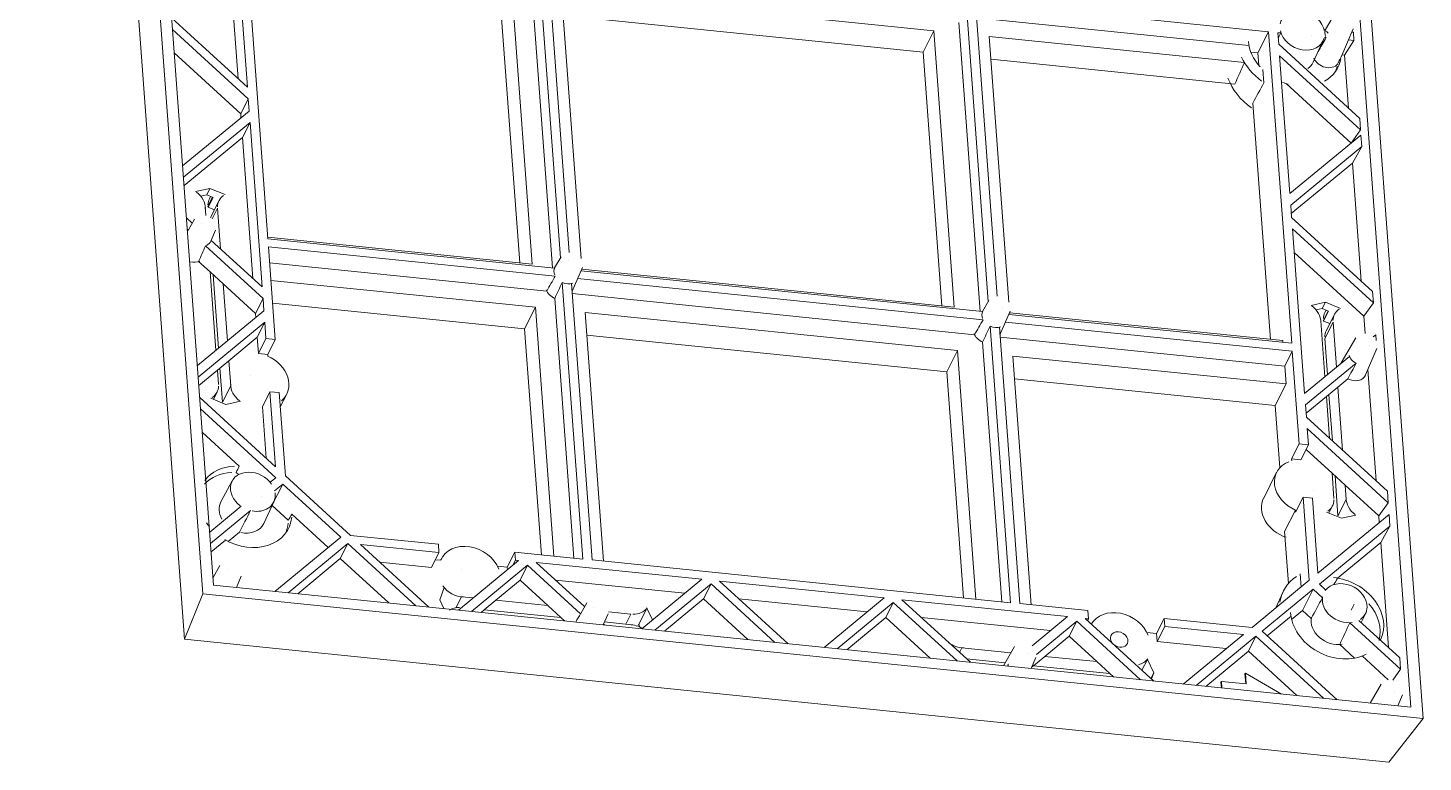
# Model space of a CAD drawing. Extents: x 4116 to 5931, y -3683 to -1260.
# Drawn here: x 4971.9 to 5147.3, y -2482.9 to -2390.6 of the extents above; entities that cross this region are included whole.
import ezdxf

# ---------------------------------------------------------------- set-up
doc = ezdxf.new("R2010")
doc.units = 0
doc.header["$MEASUREMENT"] = 0
doc.layers.add('2', color=7, linetype='Continuous', true_color=0xffffff)

msp = doc.modelspace()

# ---------------------------------------------------------------- linework, layer by layer
at = {"layer": '2', "color": 7, "linetype": 'Continuous', "lineweight": 13}
for p, q in [((4993.929, -2461.745), (4974.102, -2194.253)), ((4995.277, -2460.637), (4975.636, -2195.655)), ((4991.621, -2467.436), (4971.925, -2201.7)), ((5147.336, -2477.389), (5127.51, -2209.897)), ((5145.802, -2475.987), (5126.162, -2211.005)), ((5002.094, -2417.111), (4999.193, -2377.97)), ((4998.236, -2380.756), (4999.52, -2398.074)), ((4998.352, -2397.007), (4997.343, -2383.388)), ((5038.871, -2419.523), (5036.123, -2382.447)), ((5039.983, -2418.831), (5037.295, -2382.566)), ((5032.749, -2385.567), (5035.323, -2420.29)), ((5035.183, -2384.443), (5037.875, -2420.76)), ((5038.993, -2386.204), (5041.468, -2419.586)), ((5085.822, -2390.979), (5038.993, -2386.204)), ((5033.757, -2420.13), (5031.395, -2388.261)), ((5039.205, -2389.058), (5084.468, -2393.674)), ((5092.665, -2425.009), (5089.916, -2387.932)), ((5093.776, -2424.317), (5091.088, -2388.052)), ((5091.857, -2387.42), (5127.913, -2391.097)), ((4999.52, -2398.074), (4989.994, -2389.368)), ((4990.101, -2390.812), (4999.627, -2399.517)), ((5088.976, -2389.928), (5091.668, -2426.245)), ((5125.441, -2392.827), (5091.184, -2389.334)), ((5134.881, -2390.794), (5135.075, -2390.814)), ((5135.884, -2389.398), (5135.067, -2390.813)), ((5137.126, -2394.065), (5138.561, -2390.745)), ((5085.822, -2390.979), (5084.468, -2393.674)), ((5085.822, -2390.979), (5088.396, -2425.702)), ((5092.787, -2391.69), (5095.261, -2425.071)), ((5124.882, -2394.963), (5092.787, -2391.69)), ((5126.571, -2393.764), (5127.913, -2391.097)), ((5127.913, -2391.097), (5130.814, -2430.238)), ((5129.193, -2392.678), (5129.085, -2391.216)), ((5129.467, -2391.255), (5129.085, -2391.216)), ((5133.522, -2394.919), (5134.786, -2392.215)), ((5135.15, -2391.835), (5134.921, -2391.811)), ((5138.648, -2392.191), (5137.464, -2394.053)), ((5138.648, -2392.191), (5137.966, -2392.122)), ((5138.385, -2391.152), (5138.572, -2391.171)), ((5138.572, -2391.171), (5138.648, -2392.191)), ((4998.678, -2401.403), (4990.32, -2393.764)), ((5086.83, -2425.542), (5084.468, -2393.674)), ((5126.571, -2393.764), (5125.693, -2393.675)), ((5126.571, -2393.764), (5126.688, -2395.334)), ((5129.193, -2392.678), (5139.373, -2401.983)), ((5130.584, -2411.439), (5129.3, -2394.122)), ((5139.48, -2403.427), (5129.3, -2394.122)), ((5137.145, -2394.021), (5137.464, -2394.053)), ((5137.464, -2394.053), (5137.956, -2400.687)), ((5092.999, -2394.543), (5123.668, -2397.671)), ((5127.301, -2397.519), (5127.178, -2395.863)), ((5130.112, -2397.616), (5138.282, -2405.084)), ((4999.627, -2399.517), (4998.678, -2401.403)), ((4999.627, -2399.517), (4999.741, -2401.067)), ((4999.741, -2401.067), (4991.371, -2407.948)), ((5125.936, -2400.077), (5128.136, -2429.755)), ((4991.478, -2409.392), (4999.848, -2402.511)), ((4998.716, -2401.91), (4998.678, -2401.403)), ((4999.848, -2402.511), (4998.9, -2404.397)), ((4999.848, -2402.511), (5001.38, -2423.175)), ((5139.373, -2401.983), (5139.48, -2403.427)), ((4998.9, -2404.397), (4991.556, -2410.435)), ((5000.213, -2422.108), (4998.9, -2404.397)), ((5130.584, -2411.439), (5139.529, -2404.085)), ((5139.48, -2403.427), (5138.282, -2405.084)), ((5139.529, -2404.085), (5139.636, -2405.529)), ((5139.636, -2405.529), (5130.691, -2412.883)), ((5138.282, -2405.084), (5138.284, -2405.109)), ((5139.636, -2405.529), (5138.468, -2407.595)), ((5130.768, -2413.926), (5138.468, -2407.595)), ((5138.468, -2407.595), (5139.568, -2422.442)), ((4993.013, -2411.182), (4994.817, -2410.785)), ((4993.66, -2411.758), (4993.653, -2411.771)), ((4993.66, -2411.758), (4994.41, -2411.593)), ((4994.817, -2410.785), (4994.41, -2411.593)), ((4994.41, -2411.593), (4995.197, -2411.915)), ((4995.137, -2411.89), (4994.564, -2413.029)), ((4994.892, -2411.79), (4994.746, -2412.08)), ((4994.817, -2410.785), (4996.707, -2411.558)), ((4994.306, -2414.178), (4994.227, -2413.125)), ((4994.564, -2413.029), (4994.574, -2413.154)), ((4995.197, -2411.915), (4994.574, -2413.154)), ((4994.574, -2413.154), (4995.37, -2413.48)), ((4995.946, -2412.334), (4994.916, -2414.381)), ((4995.764, -2413.282), (4995.103, -2414.597)), ((4995.764, -2413.282), (4996.143, -2418.388)), ((5130.805, -2414.432), (5130.691, -2412.883)), ((4992.582, -2415.134), (4991.855, -2414.469)), ((4992.85, -2414.67), (4992.096, -2415.975)), ((5130.805, -2414.432), (5140.986, -2423.737)), ((4991.962, -2415.912), (4992.074, -2416.015)), ((4994.929, -2417.4), (4995.527, -2416.017)), ((5035.323, -2420.29), (5002.078, -2416.9)), ((5002.094, -2417.111), (5038.149, -2420.788)), ((5132.444, -2436.54), (5130.912, -2415.876)), ((5141.093, -2425.181), (5130.912, -2415.876)), ((4994.246, -2418.001), (5001.487, -2424.618)), ((5001.38, -2423.175), (4994.967, -2417.313)), ((5003.031, -2429.754), (5002.169, -2418.132)), ((5002.169, -2418.132), (5038.225, -2421.809)), ((5131.131, -2418.829), (5139.894, -2426.838)), ((4994.833, -2421.289), (4993.391, -2419.972)), ((5037.15, -2423.682), (5002.317, -2420.13)), ((5038.958, -2419.372), (5038.141, -2420.787)), ((4995.562, -2431.133), (4994.833, -2421.289)), ((4996.469, -2422.784), (4994.833, -2421.289)), ((4995.887, -2430.867), (4995.202, -2421.626)), ((5035.726, -2425.729), (5002.482, -2422.339)), ((5040.344, -2423.706), (5041.636, -2420.719)), ((5041.04, -2422.096), (5092.018, -2427.294)), ((5041.46, -2421.126), (5091.943, -2426.274)), ((5041.564, -2420.885), (5041.567, -2420.927)), ((5088.396, -2425.702), (5041.567, -2420.927)), ((4996.469, -2422.784), (4997, -2429.951)), ((5000.539, -2426.504), (4996.469, -2422.784)), ((5041.676, -2457.36), (5039.1, -2422.608)), ((5042.848, -2457.48), (5040.272, -2422.728)), ((5090.944, -2429.167), (5040.367, -2424.01)), ((5140.986, -2423.737), (5141.093, -2425.181)), ((5001.487, -2424.618), (5000.539, -2426.504)), ((5001.487, -2424.618), (5001.602, -2426.168)), ((5002.693, -2425.192), (5034.372, -2428.423)), ((5034.372, -2428.423), (5035.726, -2425.729)), ((5035.726, -2425.729), (5038.043, -2456.989)), ((5038.16, -2424.604), (5040.579, -2457.248)), ((5092.752, -2424.858), (5091.935, -2426.273)), ((5133.26, -2425.484), (5135.064, -2425.086)), ((5133.907, -2426.06), (5134.658, -2425.895)), ((5135.064, -2425.086), (5134.658, -2425.895)), ((5134.658, -2425.895), (5135.444, -2426.217)), ((5135.064, -2425.086), (5136.955, -2425.86)), ((5141.093, -2425.181), (5139.894, -2426.838)), ((5001.602, -2426.168), (4993.232, -2433.049)), ((4993.339, -2434.493), (5001.709, -2427.612)), ((5000.576, -2427.011), (5000.539, -2426.504)), ((5001.709, -2427.612), (5000.761, -2429.498)), ((5001.709, -2427.612), (5001.859, -2429.634)), ((5041.97, -2426.365), (5044.287, -2457.626)), ((5088.799, -2431.141), (5041.97, -2426.365)), ((5094.138, -2429.192), (5095.429, -2426.204)), ((5094.834, -2427.581), (5130.89, -2431.258)), ((5095.253, -2426.611), (5130.814, -2430.238)), ((5095.357, -2426.37), (5095.36, -2426.413)), ((5129.702, -2429.915), (5095.36, -2426.413)), ((5133.901, -2426.073), (5133.907, -2426.06)), ((5134.995, -2434.443), (5134.475, -2427.427)), ((5134.812, -2427.331), (5135.384, -2426.192)), ((5134.812, -2427.331), (5134.821, -2427.456)), ((5134.821, -2427.456), (5135.444, -2426.217)), ((5135.617, -2427.782), (5134.821, -2427.456)), ((5136.012, -2427.584), (5134.982, -2429.632)), ((5135.139, -2426.092), (5134.993, -2426.382)), ((5136.193, -2426.636), (5135.164, -2428.683)), ((5136.012, -2427.584), (5136.433, -2433.261)), ((5139.894, -2426.838), (5140.056, -2429.025)), ((5036.477, -2456.83), (5034.372, -2428.423)), ((5042.182, -2429.219), (5087.445, -2433.835)), ((5095.469, -2462.846), (5092.893, -2428.094)), ((5096.641, -2462.965), (5094.065, -2428.213)), ((5141.07, -2429.449), (5141.39, -2429.186)), ((5141.39, -2429.186), (5141.442, -2429.886)), ((5000.761, -2429.498), (4997.184, -2432.438)), ((5000.911, -2431.52), (5000.761, -2429.498)), ((5000.911, -2431.52), (5001.859, -2429.634)), ((5001.859, -2429.634), (5003.031, -2429.754)), ((5003.031, -2429.754), (5002.082, -2431.64)), ((5087.445, -2433.835), (5088.799, -2431.141)), ((5088.799, -2431.141), (5091.116, -2462.402)), ((5091.953, -2430.09), (5094.373, -2462.734)), ((5129.941, -2433.144), (5094.161, -2429.495)), ((5129.718, -2430.126), (5129.702, -2429.915)), ((5135.319, -2434.177), (5134.982, -2429.632)), ((5138.861, -2429.56), (5137.051, -2432.692)), ((5140.103, -2434.226), (5141.538, -2430.906)), ((4997.184, -2432.438), (4995.747, -2433.62)), ((4997.184, -2432.438), (4997.418, -2435.591)), ((5002.082, -2431.64), (5000.911, -2431.52)), ((5002.101, -2431.884), (5002.082, -2431.64)), ((5095.764, -2431.851), (5098.081, -2463.112)), ((5130.105, -2435.353), (5095.764, -2431.851)), ((5129.941, -2433.144), (5130.89, -2431.258)), ((5130.89, -2431.258), (5131.751, -2442.88)), ((5132.444, -2436.54), (5138.083, -2431.905)), ((5138.913, -2432.753), (5132.551, -2437.984)), ((4995.747, -2433.62), (4993.416, -2435.536)), ((4995.881, -2435.434), (4995.747, -2433.62)), ((4996.388, -2437.639), (4996.071, -2433.353)), ((5089.55, -2462.242), (5087.445, -2433.835)), ((5095.975, -2434.705), (5128.75, -2438.047)), ((5130.105, -2435.353), (5129.941, -2433.144)), ((5136.617, -2435.748), (5137.883, -2434.706)), ((5140.392, -2433.557), (5141.429, -2447.543)), ((4995.246, -2437.284), (4995.7, -2436.383)), ((4997.418, -2435.591), (4996.388, -2437.639)), ((5002.355, -2436.328), (5001.407, -2438.214)), ((5003.527, -2436.447), (5002.355, -2436.328)), ((5002.355, -2436.328), (5003.054, -2445.766)), ((5004.302, -2446.906), (5003.527, -2436.447)), ((5128.75, -2438.047), (5130.105, -2435.353)), ((5135.179, -2436.93), (5136.617, -2435.748)), ((5136.617, -2435.748), (5137.205, -2443.682)), ((5003.054, -2445.766), (4993.529, -2437.06)), ((4996.829, -2437.932), (4994.938, -2437.158)), ((4998.633, -2437.535), (4996.829, -2437.932)), ((5001.887, -2444.699), (5001.407, -2438.214)), ((5003.659, -2438.235), (5004.463, -2436.636)), ((5128.75, -2438.047), (5129.33, -2445.87)), ((5132.666, -2439.533), (5132.551, -2437.984)), ((5132.628, -2439.027), (5135.179, -2436.93)), ((5135.569, -2442.187), (5135.179, -2436.93)), ((5135.938, -2442.524), (5135.503, -2436.663)), ((4993.636, -2438.503), (5003.086, -2447.14)), ((5132.666, -2439.533), (5142.846, -2448.838)), ((4998.47, -2445.674), (4993.855, -2441.456)), ((5132.923, -2443), (5132.773, -2440.977)), ((5142.953, -2450.282), (5132.773, -2440.977)), ((5130.803, -2444.766), (5131.751, -2442.88)), ((5131.751, -2442.88), (5132.923, -2443)), ((5132.923, -2443), (5131.975, -2444.885)), ((5131.975, -2444.885), (5130.803, -2444.766)), ((5130.803, -2444.766), (5130.821, -2445.01)), ((5132.624, -2443.594), (5135.895, -2446.583)), ((4998.407, -2446.757), (4998.126, -2446.5)), ((5012.483, -2454.383), (5004.302, -2446.906)), ((5128.918, -2446.463), (5127.292, -2449.696)), ((5135.895, -2446.583), (5137.531, -2448.078)), ((5136.128, -2449.736), (5135.895, -2446.583)), ((5136.636, -2451.941), (5136.264, -2446.92)), ((4997.614, -2447.546), (4996.196, -2450.173)), ((5003.086, -2447.14), (5002.381, -2447.719)), ((5003.968, -2447.946), (5002.655, -2450.559)), ((5002.941, -2448.79), (5003.968, -2447.946)), ((5003.968, -2447.946), (5011.267, -2454.617)), ((5137.531, -2448.078), (5141.755, -2451.939)), ((5137.531, -2448.078), (5137.665, -2449.893)), ((5001.572, -2452.876), (5002.836, -2450.171)), ((5132.247, -2449.574), (5131.299, -2451.46)), ((5133.419, -2449.693), (5132.247, -2449.574)), ((5132.247, -2449.574), (5133.022, -2460.032)), ((5134.119, -2459.131), (5133.419, -2449.693)), ((5137.665, -2449.893), (5136.636, -2451.941)), ((5142.953, -2450.282), (5141.755, -2451.939)), ((5142.846, -2448.838), (5142.953, -2450.282)), ((4998.718, -2450.731), (4994.782, -2453.967)), ((4994.889, -2455.41), (4999.922, -2451.273)), ((5004.666, -2452.478), (5002.628, -2450.615)), ((5009.681, -2455.921), (5005.108, -2451.741)), ((5131.281, -2451.215), (5129.926, -2453.909)), ((5131.281, -2451.215), (5131.299, -2451.46)), ((5134.119, -2459.131), (5143.064, -2451.777)), ((5137.076, -2452.234), (5135.186, -2451.46)), ((5135.494, -2451.586), (5135.947, -2450.685)), ((5138.88, -2451.837), (5137.076, -2452.234)), ((5141.755, -2451.939), (5141.819, -2452.801)), ((5143.064, -2451.777), (5143.171, -2453.22)), ((4998.514, -2453.995), (4997.113, -2455.147)), ((5129.926, -2453.909), (5130.409, -2460.43)), ((5143.171, -2453.22), (5134.292, -2460.52)), ((5143.171, -2453.22), (5142.003, -2455.287)), ((4996.773, -2454.968), (4994.967, -2456.453)), ((5002.988, -2461.424), (5011.267, -2454.617)), ((5012.149, -2455.424), (5004.645, -2461.593)), ((5012.149, -2455.424), (5011.201, -2457.31)), ((5012.149, -2455.424), (5020.688, -2463.229)), ((5023.53, -2455.51), (5012.483, -2454.383)), ((5022.346, -2463.398), (5013.731, -2455.524)), ((5023.606, -2456.531), (5013.731, -2455.524)), ((5023.606, -2456.531), (5023.53, -2455.51)), ((5136.567, -2459.756), (5142.003, -2455.287)), ((5142.003, -2455.287), (5142.979, -2468.46)), ((5005.843, -2461.715), (5011.201, -2457.31)), ((5017.298, -2462.883), (5011.201, -2457.31)), ((5022.657, -2458.416), (5023.606, -2456.531)), ((5023.823, -2457.522), (5023.142, -2457.453)), ((5023.904, -2457.344), (5023.815, -2457.521)), ((5032.188, -2458.375), (5033.136, -2456.489)), ((5033.212, -2457.51), (5032.894, -2458.142)), ((5041.676, -2457.36), (5033.136, -2456.489)), ((5033.136, -2456.489), (5033.212, -2457.51)), ((5033.612, -2457.551), (5033.212, -2457.51)), ((5095.469, -2462.846), (5042.848, -2457.48)), ((4996.074, -2458.179), (4995.206, -2459.682)), ((5016.172, -2457.755), (5022.657, -2458.416)), ((5033.612, -2457.551), (5026.042, -2463.775)), ((5027.7, -2463.944), (5034.754, -2458.144)), ((5032.188, -2458.375), (5030.947, -2458.249)), ((5032.212, -2458.702), (5032.188, -2458.375)), ((5034.754, -2458.144), (5033.806, -2460.03)), ((5034.754, -2458.144), (5041.408, -2464.225)), ((5041.916, -2463.344), (5035.824, -2457.777)), ((5056.667, -2459.902), (5035.824, -2457.777)), ((5131.875, -2459.236), (5131.997, -2460.876)), ((5145.802, -2475.987), (4995.277, -2460.637)), ((4998.145, -2460.93), (4998.752, -2459.525)), ((5023.7, -2462.492), (5024.253, -2460.952)), ((5033.806, -2460.03), (5030.745, -2462.546)), ((5037.289, -2463.213), (5033.806, -2460.03)), ((5038.266, -2460.008), (5054.521, -2461.666)), ((5056.667, -2459.902), (5049.097, -2466.125)), ((5050.754, -2466.295), (5057.808, -2460.495)), ((5057.808, -2460.495), (5056.86, -2462.381)), ((5057.808, -2460.495), (5065.836, -2467.833)), ((5067.494, -2468.002), (5058.879, -2460.128)), ((5079.589, -2462.24), (5058.879, -2460.128)), ((5133.022, -2460.032), (5125.834, -2465.942)), ((5134.292, -2460.52), (5135.093, -2461.252)), ((4993.929, -2461.745), (4991.621, -2467.436)), ((5147.336, -2477.389), (4993.929, -2461.745)), ((5024.218, -2463.589), (5023.7, -2462.492)), ((5026.428, -2462.106), (5025.741, -2463.472)), ((5026.428, -2462.106), (5027.891, -2462.255)), ((5030.745, -2462.546), (5029.307, -2463.728)), ((5030.745, -2462.546), (5037.289, -2463.213)), ((5056.86, -2462.381), (5051.951, -2466.417)), ((5062.446, -2467.487), (5056.86, -2462.381)), ((5061.32, -2462.359), (5077.444, -2464.003)), ((5072.019, -2468.463), (5079.589, -2462.24)), ((5081.801, -2462.465), (5090.416, -2470.339)), ((5102.644, -2464.591), (5081.801, -2462.465)), ((5127.103, -2466.43), (5133.517, -2461.157)), ((5129.683, -2461.58), (5128.829, -2463.48)), ((5133.517, -2461.157), (5132.176, -2463.825)), ((5134.684, -2462.225), (5133.517, -2461.157)), ((5029.307, -2463.728), (5028.897, -2464.066)), ((5038.925, -2464.709), (5029.307, -2463.728)), ((5038.925, -2464.709), (5037.289, -2463.213)), ((5042.183, -2462.881), (5041.429, -2464.186)), ((5044.263, -2465.61), (5044.861, -2464.227)), ((5044.928, -2463.992), (5047.718, -2464.277)), ((5047.718, -2464.277), (5047.082, -2465.541)), ((5049.753, -2463.552), (5048.724, -2465.6)), ((5049.753, -2463.552), (5050.445, -2465.017)), ((5080.731, -2462.833), (5073.677, -2468.632)), ((5079.783, -2464.719), (5080.731, -2462.833)), ((5088.759, -2470.17), (5080.731, -2462.833)), ((5105.181, -2463.836), (5096.641, -2462.965)), ((5105.256, -2464.857), (5105.181, -2463.836)), ((5132.176, -2463.825), (5130.811, -2464.947)), ((5133.267, -2464.822), (5132.176, -2463.825)), ((5138.299, -2463.797), (5138.685, -2463.029)), ((5139.571, -2465.345), (5140.119, -2464.171)), ((5039.392, -2465.136), (5038.925, -2464.709)), ((5044.439, -2465.651), (5044.3, -2465.523)), ((5047.817, -2465.616), (5044.41, -2465.268)), ((5048.724, -2465.6), (5048.871, -2465.911)), ((5074.874, -2468.754), (5079.783, -2464.719)), ((5079.783, -2464.719), (5085.369, -2469.824)), ((5084.243, -2464.697), (5100.498, -2466.354)), ((5098.186, -2468.255), (5102.644, -2464.591)), ((5103.785, -2465.184), (5098.734, -2469.336)), ((5102.837, -2467.07), (5103.785, -2465.184)), ((5111.813, -2472.521), (5103.785, -2465.184)), ((5104.856, -2464.816), (5113.47, -2472.69)), ((5105.256, -2464.857), (5104.856, -2464.816)), ((5105.144, -2465.08), (5105.256, -2464.857)), ((5113.838, -2466.702), (5114.787, -2464.816)), ((5114.862, -2465.837), (5113.914, -2467.722)), ((5125.834, -2465.942), (5114.787, -2464.816)), ((5114.787, -2464.816), (5114.862, -2465.837)), ((5124.737, -2466.844), (5114.862, -2465.837)), ((5130.733, -2464.552), (5127.741, -2467.012)), ((5144.504, -2471.199), (5138.121, -2465.366)), ((5139.263, -2465.063), (5144.397, -2469.756)), ((5143.012, -2482.874), (4991.621, -2467.436)), ((5087.171, -2467.373), (5087.172, -2467.368)), ((5099.776, -2469.586), (5102.837, -2467.07)), ((5102.837, -2467.07), (5106.32, -2470.253)), ((5113.838, -2466.702), (5112.597, -2466.575)), ((5113.914, -2467.722), (5113.838, -2466.702)), ((5113.914, -2467.722), (5122.592, -2468.607)), ((5117.167, -2473.067), (5124.737, -2466.844)), ((5126.328, -2467.067), (5118.825, -2473.236)), ((5126.328, -2467.067), (5125.38, -2468.953)), ((5126.328, -2467.067), (5134.868, -2474.872)), ((5136.525, -2475.041), (5127.103, -2466.43)), ((5089.347, -2468.522), (5089.058, -2469.098)), ((5089.347, -2468.522), (5095.523, -2469.152)), ((5095.977, -2468.366), (5094.591, -2470.765)), ((5098.047, -2471.117), (5098.654, -2469.713)), ((5098.339, -2470.768), (5099.776, -2469.586)), ((5099.776, -2469.586), (5106.32, -2470.253)), ((5120.022, -2473.358), (5125.38, -2468.953)), ((5131.478, -2474.526), (5125.38, -2468.953)), ((5138.726, -2469.812), (5136.856, -2468.103)), ((5139.677, -2469.541), (5142.957, -2472.538)), ((5144.397, -2469.756), (5144.504, -2471.199)), ((5094.798, -2470.407), (5089.949, -2469.912)), ((5095.073, -2470.814), (5095.199, -2470.711)), ((5098.12, -2470.947), (5098.339, -2470.768)), ((5107.956, -2471.748), (5098.339, -2470.768)), ((5106.32, -2470.253), (5107.956, -2471.748)), ((5112.673, -2469.968), (5111.986, -2471.333)), ((5112.673, -2469.968), (5113.464, -2471.646)), ((5144.504, -2471.199), (5143.513, -2472.57)), ((5107.956, -2471.748), (5108.423, -2472.176)), ((5113.464, -2471.646), (5113.106, -2472.357)), ((5113.464, -2471.646), (5113.183, -2472.428)), ((5121.92, -2472.84), (5121.974, -2472.732)), ((5121.92, -2472.84), (5121.973, -2473.557)), ((5121.974, -2472.732), (5125.096, -2473.051)), ((5121.974, -2472.732), (5122.036, -2473.564)), ((5124.941, -2471.798), (5124.995, -2471.691)), ((5124.941, -2471.798), (5125.034, -2473.044)), ((5129.516, -2474.326), (5124.995, -2471.691)), ((5124.995, -2471.691), (5125.096, -2473.051)), ((5142.085, -2473.068), (5140.7, -2475.467)), ((5144.156, -2475.819), (5144.763, -2474.415)), ((5147.336, -2477.389), (5143.012, -2482.874))]:
    msp.add_line(p, q, dxfattribs=at)
for centre, major_axis, start_param, end_param in [((5132.151, -2390.95), (-2.611, 1.313), 3.6644576, 6.4972553), ((5136.52, -2391.468), (1.418, -0.713), 3.1826489, 3.869148), ((5131.203, -2392.836), (-5.434, 2.733), 0.4644134, 1.1107532), ((5132.151, -2390.95), (-2.611, 1.313), 0.5791833, 3.3059845), ((5132.151, -2390.95), (1.117, -0.562), 0, 6.2831855), ((5130.81, -2393.617), (5.389, -2.71), 1.0436189, 1.1008794), ((5131.203, -2392.836), (6.763, -3.401), 3.9320803, 4.4836512), ((5135.572, -2393.354), (1.527, -0.768), 6.2033315, 6.3200479), ((5130.81, -2393.617), (2.689, -1.352), 5.8701425, 6.3015795), ((5135.179, -2394.135), (1.573, -0.791), 3.8961744, 6.0962138), ((5131.203, -2392.836), (-5.434, 2.733), 2.6488903, 3.3711312), ((5130.81, -2393.617), (5.389, -2.71), 0.0355226, 0.1984227), ((5129.577, -2396.069), (-6.623, 3.33), 0.6995449, 1.3894838), ((5131.203, -2392.836), (-5.434, 2.733), 1.6886625, 1.812323), ((4991.634, -2412.861), (-2.412, 1.213), 3.5058668, 4.4907322), ((4998.358, -2413.547), (-2.412, 1.213), 5.8712521, 6.6474595), ((4997.158, -2413.293), (2.412, -1.213), 3.1415923, 3.5058668), ((4994.163, -2415.393), (-0.402, 0.202), 0, 6.2831855), ((4997.329, -2415.594), (-2.412, 1.213), 6.283185, 6.3047867), ((4993.486, -2416.74), (1.418, -0.713), 3.1047225, 3.1332436), ((4994.163, -2415.393), (1.34, -0.674), 0, 6.2831855), ((4993.486, -2416.74), (1.418, -0.713), 5.7209773, 6.3200397), ((4992.538, -2418.626), (-1.527, 0.768), 1.8363394, 2.6018167), ((5040.272, -2420.095), (-0.402, 0.202), 0, 6.2831855), ((5039.595, -2421.442), (1.418, -0.713), 3.1826489, 3.869148), ((5040.272, -2420.095), (1.34, -0.674), 0, 6.2831855), ((5038.647, -2423.328), (-1.527, 0.768), 0.6981882, 1.6722642), ((5039.595, -2421.442), (1.418, -0.713), 4.7768636, 5.6628113), ((5094.066, -2425.58), (-1.34, 0.674), 0, 6.2831855), ((5094.066, -2425.58), (0.402, -0.202), 0, 6.2831855), ((5131.881, -2427.163), (-2.412, 1.213), 3.5058668, 4.4907322), ((5093.388, -2426.928), (1.418, -0.713), 3.1826489, 3.869148), ((5137.405, -2427.595), (-2.412, 1.213), 6.283185, 6.6474595), ((5138.605, -2427.848), (-2.412, 1.213), 5.8712521, 6.6474595), ((5092.44, -2428.813), (1.527, -0.768), 3.8397808, 4.8138571), ((5093.388, -2426.928), (1.418, -0.713), 4.7768636, 5.6628113), ((5137.576, -2429.896), (2.412, -1.213), 3.1415923, 3.5058668), ((5140.174, -2430.282), (-1.34, 0.674), 0, 6.2831855), ((5140.174, -2430.282), (0.402, -0.202), 0, 6.2831855), ((5000.89, -2434.839), (-3.574, 1.797), 2.8132586, 4.789443), ((5138.549, -2433.515), (1.527, -0.768), 3.1047184, 3.1728804), ((5139.497, -2431.63), (1.418, -0.713), 3.7995491, 4.6992669), ((5000.89, -2434.839), (-1.027, 0.517), 0, 6.2831855), ((5138.549, -2433.515), (1.527, -0.768), 4.6687965, 6.320035), ((4993.287, -2435.17), (-2.412, 1.213), 2.7296596, 3.5058668), ((5000.012, -2435.856), (-2.412, 1.213), 0.3642741, 1.3491396), ((4998.982, -2437.903), (-2.412, 1.213), 0.3642741, 0.4092536), ((5132.492, -2448.26), (3.574, -1.797), 2.5116301, 4.789443), ((4998.859, -2451.574), (5.389, -2.71), 2.1803269, 2.9062228), ((4999.252, -2450.792), (-5.434, 2.733), 5.3299961, 6.1404448), ((5000.201, -2448.906), (-2.611, 1.313), 4.1060057, 7.6374741), ((4998.859, -2451.574), (2.689, -1.352), 3.1231534, 4.0074539), ((5000.201, -2448.906), (-2.611, 1.313), 1.9194727, 3.5058668), ((5000.201, -2448.906), (1.117, -0.562), 0, 6.2831855), ((5000.201, -2448.906), (-2.611, 1.313), 3.5058668, 3.6497903), ((5130.866, -2451.493), (-3.574, 1.797), 0.0000736, 1.7555043), ((5132.492, -2448.26), (1.027, -0.517), 0, 6.2831855), ((5133.535, -2449.472), (-2.412, 1.213), 2.7296596, 3.5058668), ((5140.259, -2450.157), (-2.412, 1.213), 0.3642741, 1.3491396), ((4999.252, -2450.792), (-5.434, 2.733), 1.5008525, 3.4469364), ((5139.229, -2452.205), (2.412, -1.213), 3.5058668, 3.5508463), ((4999.252, -2450.792), (-5.434, 2.733), 0.9694811, 1.0774955), ((4998.859, -2451.574), (2.689, -1.352), 5.0364738, 6.3015995), ((4998.859, -2451.574), (5.389, -2.71), 0.0355184, 0.3114951), ((5027.478, -2459.141), (-3.574, 1.797), 3.8591247, 6.3322692), ((4997.388, -2458.901), (-0.402, 0.202), 0, 6.2831855), ((5027.478, -2459.141), (-1.027, 0.517), 0, 6.2831855), ((4997.388, -2458.901), (1.34, -0.674), 0, 6.2831855), ((5026.261, -2459.847), (-2.412, 1.213), 0.9690374, 2.1106801), ((5136.536, -2464.792), (6.763, -3.401), 2.7346637, 3.3801723), ((5137.484, -2462.906), (-2.611, 1.313), 3.5058668, 6.143981), ((5136.536, -2464.792), (-5.434, 2.733), 3.1399, 5.172205), ((5137.484, -2462.906), (-2.611, 1.313), 0.2271038, 2.2901201), ((5026.695, -2465.704), (-2.412, 1.213), 5.2850609, 5.84197), ((5042.82, -2464.95), (1.418, -0.713), 3.1047225, 3.1332436), ((5043.497, -2463.603), (-0.402, 0.202), 0, 6.2831855), ((5043.497, -2463.603), (1.34, -0.674), 0, 6.2831855), ((5047.55, -2462.018), (-2.412, 1.213), 2.1106801, 2.9991767), ((5109.128, -2467.467), (3.574, -1.797), 0.717532, 3.1007388), ((5136.536, -2464.792), (-5.434, 2.733), 0.4245702, 2.6211457), ((5137.484, -2462.906), (1.117, -0.562), 0, 6.2831855), ((5137.484, -2462.906), (-2.611, 1.313), 2.7261906, 3.5058668), ((5136.143, -2465.574), (5.389, -2.71), 0.1523424, 1.1008571), ((5047.984, -2467.875), (-2.412, 1.213), 4.5989671, 5.2522726), ((5046.521, -2464.065), (-2.412, 1.213), 2.9062355, 2.9991767), ((5136.143, -2465.574), (2.689, -1.352), 3.3519735, 5.453166), ((5089.18, -2466.263), (-2.412, 1.213), 1.3318446, 2.1106801), ((5109.128, -2467.467), (1.027, -0.517), 3.5058663, 4.1251736), ((5109.128, -2467.467), (1.027, -0.517), 0, 3.5058665), ((5109.128, -2467.467), (1.027, -0.517), 4.4747448, 6.2831855), ((5097.291, -2469.089), (-1.34, 0.674), 0, 6.2831855), ((5097.291, -2469.089), (0.402, -0.202), 0, 6.2831855), ((5096.613, -2470.436), (1.418, -0.713), 3.7995491, 3.8929701), ((5110.47, -2468.434), (-2.412, 1.213), 2.3817575, 2.9991767), ((5143.399, -2473.791), (-1.34, 0.674), 0, 6.2831855), ((5143.399, -2473.791), (0.402, -0.202), 0, 6.2831855)]:
    msp.add_ellipse(centre, major_axis=major_axis, ratio=0.7976568, start_param=start_param, end_param=end_param, dxfattribs=at)
for points in [[(5129.467, -2391.255), (5129.356, -2391.463), (5129.245, -2391.67), (5129.134, -2391.877)], [(5134.143, -2393.591), (5134.479, -2393.005), (5134.814, -2392.42), (5135.15, -2391.835)], [(5136.564, -2395.194), (5136.642, -2395.038), (5136.72, -2394.881), (5136.876, -2394.563), (5136.953, -2394.403), (5137.031, -2394.24)], [(5123.668, -2397.671), (5124.073, -2396.768), (5124.478, -2395.865), (5124.882, -2394.963)], [(5127.301, -2397.519), (5126.846, -2398.372), (5126.391, -2399.225), (5125.936, -2400.077)], [(4991.981, -2416.176), (4992.012, -2416.122), (4992.043, -2416.069), (4992.074, -2416.015)], [(4994.246, -2418.001), (4993.961, -2418.658), (4993.676, -2419.315), (4993.391, -2419.972)], [(5038.225, -2421.809), (5037.867, -2422.433), (5037.508, -2423.057), (5037.15, -2423.682)], [(5038.16, -2424.604), (5038.473, -2423.939), (5038.786, -2423.274), (5039.1, -2422.608)], [(5092.018, -2427.294), (5091.66, -2427.919), (5091.302, -2428.543), (5090.944, -2429.167)], [(5091.953, -2430.09), (5092.267, -2429.425), (5092.58, -2428.759), (5092.893, -2428.094)], [(5137.883, -2434.706), (5138.227, -2434.055), (5138.57, -2433.404), (5138.913, -2432.753)], [(4998.126, -2446.5), (4998.24, -2446.224), (4998.355, -2445.949), (4998.47, -2445.674)], [(4999.922, -2451.273), (4999.452, -2452.18), (4998.983, -2453.088), (4998.514, -2453.995)], [(5004.666, -2452.478), (5004.813, -2452.232), (5004.96, -2451.986), (5005.108, -2451.741)], [(5136.131, -2460.573), (5136.276, -2460.301), (5136.421, -2460.029), (5136.567, -2459.756)], [(5134.684, -2462.225), (5134.212, -2463.09), (5133.739, -2463.956), (5133.267, -2464.822)], [(5040.798, -2465.279), (5041.001, -2464.928), (5041.204, -2464.577), (5041.408, -2464.225)], [(5136.856, -2468.103), (5137.278, -2467.191), (5137.7, -2466.278), (5138.121, -2465.366)]]:
    msp.add_open_spline(points, degree=3, dxfattribs=at)

doc.saveas('drawing.dxf')
